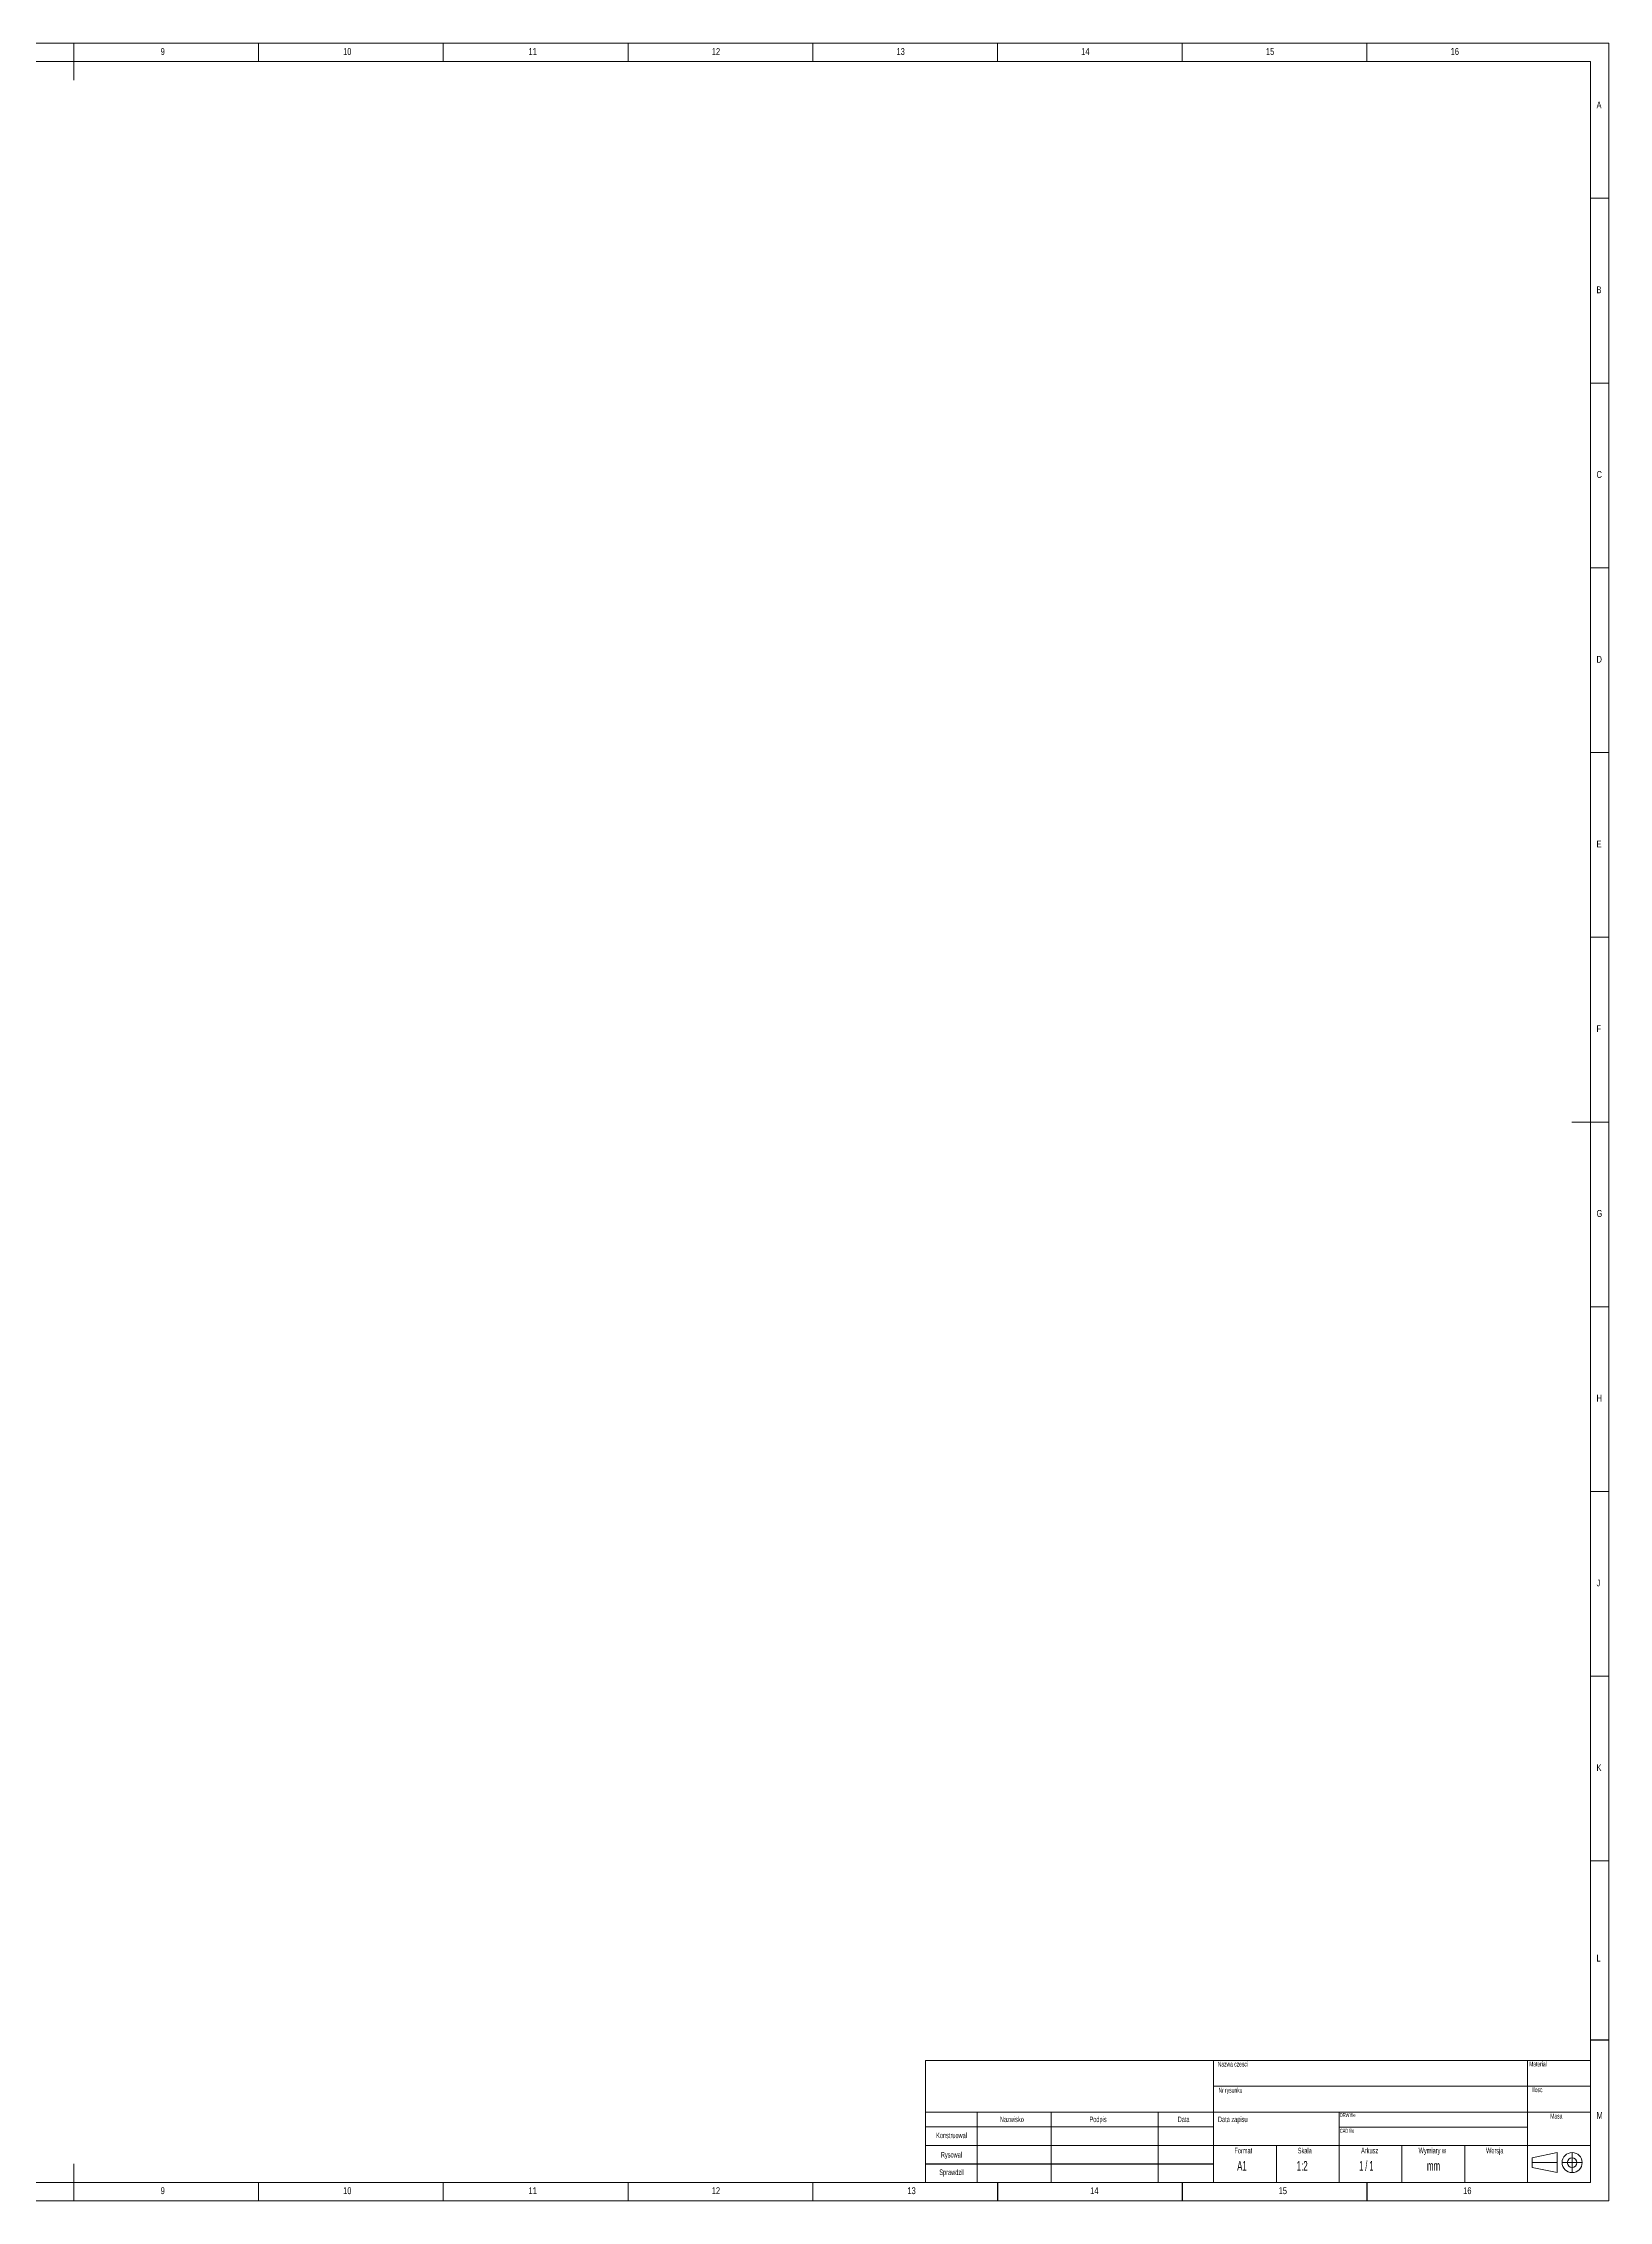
# Model space of a CAD drawing. Header units: millimetres. Extents: x 5 to 836, y 5 to 589.
# Drawn here: x 412 to 836, y 5 to 589 of the extents above; entities that cross this region are included whole.
import ezdxf

# ---------------------------------------------------------------- set-up
doc = ezdxf.new("R2010")
doc.units = ezdxf.units.MM
doc.layers.add('FORMAT', color=7, linetype='Continuous')
doc.layers.add('OŚ_SYMETRII', color=7, linetype='Continuous')
doc.styles.add('SLDTEXTSTYLE0', font='TXT', dxfattribs={"width": 0.75})
doc.styles.add('SLDTEXTSTYLE1', font='TXT', dxfattribs={"width": 0.605})
doc.styles.add('SLDTEXTSTYLE2', font='TXT', dxfattribs={"width": 0.563})

msp = doc.modelspace()

# ---------------------------------------------------------------- linework, layer by layer
at = {"color": 7, "linetype": 'Continuous', "lineweight": 0}
for p, q in [((836, 589), (5, 589)), ((831, 584), (10, 584)), ((420.5, 589), (420.5, 579)), ((470.5, 584), (470.5, 589)), ((520.5, 589), (520.5, 584)), ((570.5, 584), (570.5, 589)), ((620.5, 589), (620.5, 584)), ((670.5, 584), (670.5, 589)), ((720.5, 589), (720.5, 584)), ((770.5, 584), (770.5, 589)), ((831, 10), (831, 584)), ((836, 5), (836, 589)), ((836, 547), (831, 547)), ((831, 497), (836, 497)), ((836, 447), (831, 447)), ((831, 397), (836, 397)), ((836, 347), (831, 347)), ((836, 297), (826, 297)), ((836, 247), (831, 247)), ((831, 197), (836, 197)), ((836, 147), (831, 147)), ((831, 97), (836, 97)), ((420.5, 5), (420.5, 15)), ((10, 10), (831, 10)), ((470.5, 5), (470.5, 10)), ((520.5, 10), (520.5, 5)), ((570.5, 5), (570.5, 10)), ((620.5, 10), (620.5, 5)), ((5, 5), (836, 5))]:
    msp.add_line(p, q, dxfattribs=at)
at = {"layer": 'FORMAT', "color": 7, "linetype": 'Continuous'}
msp.add_line((836, 48.5), (831, 48.5), dxfattribs=at)
at = {"layer": 'FORMAT', "lineweight": 15}
for p, q in [((651, 43), (651, 10)), ((831, 10), (831, 43)), ((651, 10), (831, 10)), ((651, 10), (831, 10))]:
    msp.add_line(p, q, dxfattribs=at)
at = {"layer": 'FORMAT', "linetype": 'Continuous', "lineweight": 15}
msp.add_line((651, 43), (831, 43), dxfattribs=at)
at = {"layer": 'FORMAT', "lineweight": 0}
for p, q in [((651, 29), (729, 29)), ((665, 29), (665, 10)), ((685, 10), (685, 29)), ((714, 10), (714, 29)), ((729, 29), (831, 29)), ((763, 20), (763, 29)), ((763, 24.95), (814, 24.95)), ((651, 20), (729, 20)), ((729, 20), (831, 20)), ((780, 10), (780, 20)), ((814, 10), (814, 20))]:
    msp.add_line(p, q, dxfattribs=at)
at = {"layer": 'FORMAT'}
for p, q in [((670.5, 10), (670.5, 5)), ((720.5, 10), (720.5, 5)), ((770.5, 10), (770.5, 5))]:
    msp.add_line(p, q, dxfattribs=at)
at = {"layer": 'OŚ_SYMETRII', "linetype": 'Continuous', "lineweight": 0}
for p, q in [((729, 10), (729, 43)), ((814, 43), (814, 20)), ((708.13, 25), (651, 25)), ((708.13, 25), (729, 25)), ((822.02, 18.07), (815.24, 16.65)), ((822.02, 18.07), (822.02, 12.63)), ((826.06, 18.07), (826.06, 12.63)), ((815.24, 16.65), (815.24, 14.05)), ((822.02, 15.35), (815.24, 15.35)), ((822.02, 12.63), (815.24, 14.05)), ((823.34, 15.35), (828.78, 15.35)), ((824.76, 15.35), (827.36, 15.35)), ((826.06, 14.05), (826.06, 16.65)), ((651, 10), (831, 10))]:
    msp.add_line(p, q, dxfattribs=at)
at = {"layer": 'OŚ_SYMETRII', "color": 7, "linetype": 'Continuous', "lineweight": 0}
for p, q in [((729, 36), (831, 36)), ((746, 10), (746, 20)), ((763, 10), (763, 20)), ((797, 10), (797, 20))]:
    msp.add_line(p, q, dxfattribs=at)
at = {"layer": 'OŚ_SYMETRII', "linetype": 'Continuous'}
msp.add_line((651, 15), (729, 15), dxfattribs=at)
at = {"layer": 'OŚ_SYMETRII', "linetype": 'Continuous', "lineweight": 0}
for radius in [2.72, 1.3]:
    msp.add_circle((826.06, 15.35), radius, dxfattribs=at)

# ---------------------------------------------------------------- texts
at = {"color": 7, "linetype": 'Continuous', "lineweight": 0, "attachment_point": 1, "style": 'SLDTEXTSTYLE0'}
for s, insert, char_height in [('9', (444.01, 587.67), 1.85), ('10', (493.39, 587.67), 1.852), ('11', (543.59, 587.67), 1.852), ('12', (593.18, 587.67), 1.852), ('13', (643.18, 587.67), 1.852), ('14', (693.18, 587.67), 1.852), ('15', (743.18, 587.67), 1.852), ('16', (793.18, 587.67), 1.852), ('A', (832.67, 573.17), 1.85), ('B', (832.67, 523.17), 1.85), ('C', (832.67, 473.17), 1.85), ('D', (832.67, 423.17), 1.85), ('E', (832.67, 373.17), 1.85), ('F', (832.67, 323.17), 1.85), ('G', (832.67, 273.17), 1.85), ('H', (832.67, 223.17), 1.85), ('J', (832.67, 173.17), 1.85), ('K', (832.67, 123.17), 1.85), ('9', (444.01, 8.67), 1.85), ('10', (493.39, 8.67), 1.852), ('11', (543.59, 8.67), 1.852), ('12', (593.18, 8.67), 1.852)]:
    msp.add_mtext(s, dxfattribs=dict(at, insert=insert, char_height=char_height))
at = {"layer": 'FORMAT', "color": 7, "attachment_point": 1, "style": 'SLDTEXTSTYLE0'}
for s, insert, char_height in [('L', (832.67, 71.63), 1.85), ('M', (832.67, 29.03), 1.85), ('13', (646.14, 8.67), 1.852), ('14', (695.61, 8.67), 1.852), ('15', (746.62, 8.67), 1.852), ('16', (796.58, 8.67), 1.852)]:
    msp.add_mtext(s, dxfattribs=dict(at, insert=insert, char_height=char_height))
at = {"layer": 'OŚ_SYMETRII'}
for s, insert, char_height, attachment_point, style in [('Nazwa czesci', (730.14, 42.68), 1.3229, 1, 'SLDTEXTSTYLE1'), ('Material', (814.43, 42.7), 1.323, 1, 'SLDTEXTSTYLE1'), ('Nr rysunku', (730.34, 35.62), 1.323, 1, 'SLDTEXTSTYLE1'), ('Ilosc', (815.28, 35.74), 1.323, 1, 'SLDTEXTSTYLE1'), ('Konstruowal', (658.08, 23.47), 1.5, 2, 'SLDTEXTSTYLE1'), ('Nazwisko', (674.41, 27.81), 1.5, 2, 'SLDTEXTSTYLE1'), ('Podpis', (695.42, 27.81), 1.5, 1, 'SLDTEXTSTYLE1'), ('Data', (719.29, 27.81), 1.5, 1, 'SLDTEXTSTYLE1'), ('Data zapisu', (730.2, 27.81), 1.5, 1, 'SLDTEXTSTYLE1'), ('CAD file', (763.18, 24.5), 1.058, 1, 'SLDTEXTSTYLE1'), ('DRW file', (763.2, 28.74), 1.058, 1, 'SLDTEXTSTYLE1'), ('Masa', (820.16, 28.61), 1.323, 1, 'SLDTEXTSTYLE1'), ('Rysowal', (658.05, 18.23), 1.5, 2, 'SLDTEXTSTYLE1'), ('Format', (737.05, 19.35), 1.5, 2, 'SLDTEXTSTYLE1'), ('Skala', (753.69, 19.35), 1.5, 2, 'SLDTEXTSTYLE1'), ('Arkusz', (771.25, 19.35), 1.5, 2, 'SLDTEXTSTYLE1'), ('Wymiary w', (788.21, 19.35), 1.5, 2, 'SLDTEXTSTYLE1'), ('Wersja', (805.12, 19.35), 1.5, 2, 'SLDTEXTSTYLE1'), ('Sprawdzil', (658.06, 13.49), 1.5, 2, 'SLDTEXTSTYLE1'), ('A1', (735.39, 15.79), 2.646, 1, 'SLDTEXTSTYLE1'), ('1:2', (751.51, 15.79), 2.646, 1, 'SLDTEXTSTYLE1'), ('1 / 1', (768.41, 15.79), 2.646, 1, 'SLDTEXTSTYLE2'), ('mm', (786.76, 15.79), 2.646, 1, 'SLDTEXTSTYLE1')]:
    msp.add_mtext(s, dxfattribs=dict(at, insert=insert, char_height=char_height, attachment_point=attachment_point, style=style))

doc.saveas('drawing.dxf')
